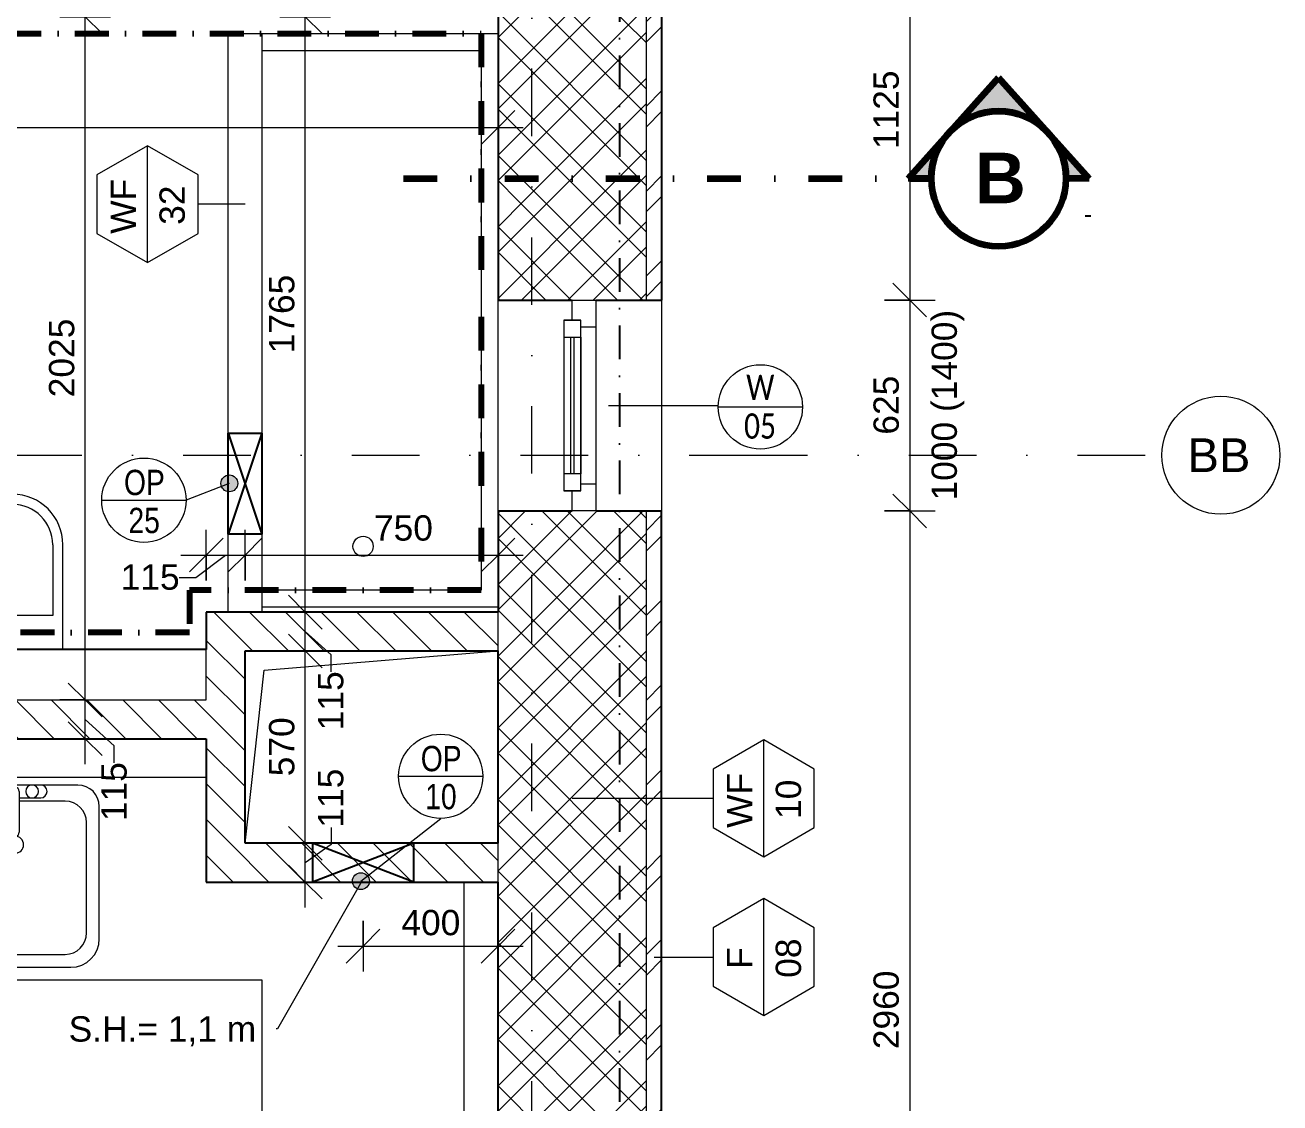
# Model space of a CAD drawing. Header units: millimetres. Extents: x -8380 to 43341, y -2985 to 58543.
# Drawn here: x 19319 to 23038, y 48883 to 52078 of the extents above; entities that cross this region are included whole.
import ezdxf

# ---------------------------------------------------------------- set-up
doc = ezdxf.new("R2010")
doc.units = ezdxf.units.MM
for name, pattern in [('HA_DashDot_10mm-S3mm', [500, 200, -150, 0, -150]), ('HA_DashDot_4mm-S1mm', [200, 100, -50, 0, -50]), ('HA_DashDot_6mm-S2mm', [300, 100, -100, 0, -100])]:
    doc.linetypes.add(name, pattern=pattern)
for name, color, linetype, lineweight in [('A-____-____-DIMS', 9, 'Continuous', 5), ('A-____-____-DIMS-50', 9, 'Continuous', 5), ('A-DETL-____-OTLN', 9, 'Continuous', 25), ('A-DETL-GENF-OTLN', 9, 'Continuous', 9), ('A-FLOR-____-OVHD', 9, 'HA_DashDot_4mm-S1mm', 25), ('A-GENM-____-IDEN', 9, 'Continuous', 9), ('A-GENM-____-OTLN', 9, 'Continuous', 9), ('A-GLAZ-____-IDEN', 9, 'Continuous', 9), ('A-GLAZ-____-MCUT', 9, 'Continuous', 5), ('A-GLAZ-____-OTLN', 9, 'Continuous', 5), ('A-WALL-____-IDEN', 9, 'Continuous', 9), ('A-WALL-____-MCUT', 9, 'Continuous', 25), ('A-WALL-____-OTLN', 9, 'Continuous', 9), ('A-WALL-____-PATT', 9, 'Continuous', 25), ('G-____-____-SYMB', 9, 'HA_DashDot_4mm-S1mm', 9), ('G-____-____-TEXT', 9, 'Continuous', 5), ('I-WALL-____-MCUT', 9, 'Continuous', 25), ('I-WALL-____-OTLN', 9, 'Continuous', 9), ('P-SANR-FIXT-OTLN', 9, 'Continuous', 9), ('Q-CASE-____-OTLN', 9, 'Continuous', 9), ('S-GRID-____-IDEN', 9, 'Continuous', 9), ('S-GRID-____-OTLN', 9, 'Continuous', 5)]:
    doc.layers.add(name, color=color, linetype=linetype, lineweight=lineweight)
doc.styles.add('Arial', font='arial.ttf', dxfattribs={"height": 100})
doc.styles.add('Arial_1', font='arial.ttf', dxfattribs={"height": 75})
doc.styles.add('Arial_2', font='arial.ttf', dxfattribs={"width": 0.8, "height": 75})
doc.styles.add('Arial_3', font='arial.ttf', dxfattribs={"height": 50})
doc.styles.add('Arial_B_1', font='arialbd.ttf', dxfattribs={"height": 150})
doc.styles.add('Calibri', font='calibri.ttf', dxfattribs={"width": 0.8, "height": 75})
doc.dimstyles.new('Inner_Dimensions', dxfattribs={"dimscale": 304.8, "dimtxt": 76.519455, "dimasz": 0.328084, "dimexe": 0.246063, "dimexo": 0.0625, "dimgap": 0.032808, "dimtad": 1, "dimdec": 0, "dimzin": 0, "dimdsep": 46, "dimtxsty": 'Arial_1', "dimblk1": 'OBLIQUE', "dimblk2": 'OBLIQUE', "dimsah": 1, "dimcen": 0.09, "dimdle": 0.246063, "dimazin": 0, "dimtfac": 1, "dimtdec": 4, "dimtix": 1, "dimtmove": 2, "dimatfit": 3, "dimfxl": 0.246063, "dimfxlon": 1, "dimtvp": 1, "dimtolj": 1, "dimtzin": 0, "dimlwd": 9, "dimlwe": 9, "dimarcsym": 2})
doc.dimstyles.new('Inner_Dimensions_1', dxfattribs={"dimscale": 304.8, "dimtxt": 76.519455, "dimasz": 0.328084, "dimexe": 0.246063, "dimexo": 0.0625, "dimgap": 0.032808, "dimtad": 1, "dimdec": 0, "dimzin": 0, "dimdsep": 46, "dimtxsty": 'Arial_1', "dimblk1": 'OBLIQUE', "dimblk2": 'OBLIQUE', "dimsah": 1, "dimcen": 0.09, "dimdle": 0.246063, "dimazin": 0, "dimtfac": 1, "dimtdec": 4, "dimtix": 1, "dimtmove": 0, "dimatfit": 3, "dimfxl": 0.246063, "dimfxlon": 1, "dimtvp": 1, "dimtolj": 1, "dimtzin": 0, "dimlwd": 9, "dimlwe": 9, "dimarcsym": 2})
doc.dimstyles.new('Inner_Dimensions_2', dxfattribs={"dimscale": 304.8, "dimtxt": 76.519455, "dimasz": 0.328084, "dimexe": 0.246063, "dimexo": 0.0625, "dimgap": 0.032808, "dimtad": 1, "dimdec": 0, "dimzin": 0, "dimdsep": 46, "dimtxsty": 'Arial_1', "dimblk1": 'OBLIQUE', "dimblk2": 'OBLIQUE', "dimsah": 1, "dimcen": 0.09, "dimdle": 0.246063, "dimazin": 0, "dimtfac": 1, "dimtdec": 4, "dimtix": 1, "dimtmove": 1, "dimatfit": 3, "dimfxl": 0.246063, "dimfxlon": 1, "dimtvp": 1, "dimtolj": 1, "dimtzin": 0, "dimlwd": 9, "dimlwe": 9, "dimarcsym": 2})
pattern_1 = [(45, (0, 0), (-106.066, 106.066), []), (45, (75, 0), (-106.066, 106.066), []), (315, (0, 0), (106.066, 106.066), []), (315, (75, 0), (106.066, 106.066), [])]
pattern_2 = [(135, (0, 0), (-53.03301, -53.03301), [])]
pattern_3 = [(45, (0, 0), (-125.7236, 125.7236), []), (45, (0, 190.5), (-125.7236, 125.7236), [])]

# ---------------------------------------------------------------- blocks, each defined once
blk = doc.blocks.new('HA_WD_SinglePanel - 625x1000-1670817-DPS_3NP - B')
at = {"layer": 'A-GLAZ-____-MCUT'}
for p, q in [((-252.5, 25), (-252.5, -25)), ((-202.5, 25), (-252.5, 25)), ((-202.5, -25), (-202.5, 25)), ((202.5, 5), (-202.5, 5)), ((202.5, 25), (202.5, -25)), ((252.5, 25), (202.5, 25)), ((252.5, -25), (252.5, 25)), ((-312.5, 0), (-252.5, 0)), ((-312.5, -70), (-312.5, 0)), ((-252.5, -25), (-202.5, -25)), ((-232.5, -25), (-232.5, -70)), ((202.5, -5), (-202.5, -5)), ((202.5, -25), (252.5, -25)), ((232.5, -70), (232.5, -25)), ((252.5, 0), (312.5, 0)), ((312.5, 0), (312.5, -70)), ((-232.5, -70), (-312.5, -70)), ((312.5, -70), (232.5, -70))]:
    blk.add_line(p, q, dxfattribs=at)
at = {"layer": 'A-GLAZ-____-OTLN'}
for p, q in [((-252.5, -25), (-252.5, 25)), ((252.5, 25), (-252.5, 25)), ((202.5, 25), (-202.5, 25)), ((252.5, 25), (252.5, -25)), ((-252.5, -25), (252.5, -25)), ((202.5, -25), (-202.5, -25)), ((232.5, -70), (-232.5, -70))]:
    blk.add_line(p, q, dxfattribs=at)
blk = doc.blocks.new('ABMV_Bathtub_Generic - 800_1700-1419220-DPS_3NP - B')
at = {"layer": 'P-SANR-FIXT-OTLN'}
for p, q in [((100, 1700), (800, 1700)), ((100, 1700), (800, 1700)), ((100, 1650), (750, 1650)), ((100, 1650), (750, 1650)), ((750, 1650), (750, 50)), ((750, 1650), (750, 50)), ((750, 50), (100, 50)), ((750, 50), (100, 50)), ((800, 0), (100, 0)), ((800, 0), (100, 0))]:
    blk.add_line(p, q, dxfattribs=at)
blk.add_circle((400, 180), 30, dxfattribs=at)
blk = doc.blocks.new('ABMV_WashBasin_Generic - 550x460-1960196-DPS_3NP - B')
at = {"layer": 'P-SANR-FIXT-OTLN'}
for p, q in [((250, 535), (0, 535)), ((0, 505), (250, 505)), ((-150, 385), (-150, 75)), ((-120, 175), (-120, 385)), ((370, 385), (370, 175)), ((400, 75), (400, 385)), ((370, 175), (-120, 175))]:
    blk.add_line(p, q, dxfattribs=at)
for centre, radius, start, end in [((0, 385), 150, 90, 180), ((250, 385), 150, 360, 90), ((0, 385), 120, 90, 180), ((250, 385), 120, 360, 90), ((125, 225), 20, 90, 270), ((125, 225), 20, 270, 90)]:
    blk.add_arc(centre, radius, start, end, dxfattribs=at)
blk = doc.blocks.new('Casework 6 - Casework 6-1454618-DPS_3NP - B')
at = {"layer": 'Q-CASE-____-OTLN'}
for p, q in [((17770.7, 49847.7), (17265.7, 49847.7)), ((17265.7, 49847.7), (17265.7, 49247.7)), ((19855.7, 49847.7), (18968.8, 49847.7)), ((20620.7, 48771.8), (20620.7, 49537.7)), ((17265.7, 49247.7), (17770.7, 49247.7)), ((18968.8, 49247.7), (20020.7, 49247.7)), ((20020.7, 49247.7), (20020.7, 48771.8)), ((20020.7, 48171.8), (20020.7, 47677.7)), ((20620.7, 47677.7), (20620.7, 48171.8)), ((20020.7, 47677.7), (20620.7, 47677.7))]:
    blk.add_line(p, q, dxfattribs=at)
blk = doc.blocks.new('Skříňka se dřezem_ pravoúhlá - 500 x 440mm-1452876-DPS_3NP - B')
at = {"layer": 'P-SANR-FIXT-OTLN'}
for p, q in [((202.2, 180.1), (-170.8, 180.1)), ((202.2, 180.1), (-170.8, 180.1)), ((91.9, 180.1), (-73.2, 180.1)), ((3, 160.7), (3, 40.4)), ((28.4, 160.7), (28.4, 40.4)), ((-234.3, 116.6), (-234.3, -271)), ((-234.3, 116.6), (-234.3, -271)), ((3, 132.5), (-132.7, 132.5)), ((-73.2, 142), (3, 142)), ((28.4, 142), (91.9, 142)), ((164.1, 132.5), (28.4, 132.5)), ((265.7, -275.5), (265.7, 116.6)), ((265.7, -275.5), (265.7, 116.6)), ((-196.2, 69), (-196.2, -258.3)), ((227.6, -258.3), (227.6, 69)), ((-132.7, -321.8), (164.1, -321.8)), ((-145.4, -359.9), (181.3, -359.9)), ((-145.4, -359.9), (181.3, -359.9))]:
    blk.add_line(p, q, dxfattribs=at)
for centre, radius, start, end in [((-170.8, 116.6), 63.5, 90, 180), ((-170.8, 116.6), 63.5, 90, 180), ((-73.2, 161.1), 19, 90, 270), ((-47.8, 161.1), 19, 360, 180), ((-47.8, 161.1), 19, 180, 0), ((15.7, 160.7), 12.7, 360, 180), ((66.5, 161.1), 19, 360, 180), ((66.5, 161.1), 19, 180, 360), ((91.9, 161.1), 19, 270, 90), ((202.2, 116.6), 63.5, 0, 90), ((202.2, 116.6), 63.5, 360, 90), ((-132.7, 69), 63.5, 90, 180), ((164.1, 69), 63.5, 0, 90), ((15.7, 40.4), 12.7, 180, 0), ((15.7, 3.2), 25.4, 360, 180), ((15.7, 3.2), 25.4, 180, 0), ((-132.7, -258.3), 63.5, 180, 270), ((164.1, -258.3), 63.5, 270, 0), ((-145.4, -271), 88.9, 180, 270), ((-145.4, -271), 88.9, 180, 270), ((181.3, -275.5), 84.4, 270, 0), ((181.3, -275.5), 84.4, 270, 0)]:
    blk.add_arc(centre, radius, start, end, dxfattribs=at)
blk = doc.blocks.new('HA_GM_Shaft_Rectangle - Default-2031593-DPS_3NP - B')
at = {"layer": 'A-DETL-GENF-OTLN'}
for p, q in [((57, -57), (750, 0)), ((0, -570), (57, -57))]:
    blk.add_line(p, q, dxfattribs=at)
at = {"layer": 'A-GENM-____-OTLN'}
for p, q in [((0, -570), (0, 0)), ((0, 0), (750, 0)), ((750, 0), (750, -570)), ((750, -570), (0, -570))]:
    blk.add_line(p, q, dxfattribs=at)
blk = doc.blocks.new('HA_GM_Tiling_LineBased - Generic Tiles-1704434-DPS_3NP - B')
at = {"layer": 'A-GENM-____-OTLN', "linetype": 'HA_DashDot_4mm-S1mm', "lineweight": 80}
blk.add_line((50, -50), (3255, -50), dxfattribs=at)
blk = doc.blocks.new('HA_GM_Tiling_LineBased - Generic Tiles-1704470-DPS_3NP - B')
at = {"layer": 'A-GENM-____-OTLN', "linetype": 'HA_DashDot_4mm-S1mm', "lineweight": 80}
blk.add_line((50, -50), (789.7, -50), dxfattribs=at)
blk = doc.blocks.new('HA_GM_Tiling_LineBased - Generic Tiles-1696968-DPS_3NP - B')
at = {"layer": 'A-GENM-____-OTLN', "linetype": 'HA_DashDot_4mm-S1mm', "lineweight": 80}
blk.add_line((50, -50), (575, -50), dxfattribs=at)
blk = doc.blocks.new('HA_GM_Tiling_LineBased - Generic Tiles-1704473-DPS_3NP - B')
at = {"layer": 'A-GENM-____-OTLN', "linetype": 'HA_DashDot_4mm-S1mm', "lineweight": 80}
blk.add_line((50, -50), (235, -50), dxfattribs=at)
blk = doc.blocks.new('HA_GM_Tiling_LineBased - Generic Tiles-1704484-DPS_3NP - B')
at = {"layer": 'A-GENM-____-OTLN', "linetype": 'HA_DashDot_4mm-S1mm', "lineweight": 80}
blk.add_line((50, -50), (915, -50), dxfattribs=at)
blk = doc.blocks.new('HA_GM_Tiling_LineBased - Generic Tiles-2045615-DPS_3NP - B')
at = {"layer": 'A-GENM-____-OTLN', "linetype": 'HA_DashDot_4mm-S1mm', "lineweight": 80}
blk.add_line((-50, -50), (75.3, -50), dxfattribs=at)
blk = doc.blocks.new('HA_GM_Tiling_LineBased - Generic Tiles-1704479-DPS_3NP - B')
at = {"layer": 'A-GENM-____-OTLN', "linetype": 'HA_DashDot_4mm-S1mm', "lineweight": 80}
blk.add_line((50, -50), (2390, -50), dxfattribs=at)
blk = doc.blocks.new('Grid - Radius 3_5mm-353793-DPS_3NP - B')
at = {"layer": 'S-GRID-____-IDEN'}
blk.add_circle((0, 0), 3.5, dxfattribs=at)
blk = doc.blocks.new('DIMBLOCK41-DPS_3NP - B')
at = {"layer": 'A-____-____-DIMS-50', "lineweight": 9}
for p, q in [((17415.7, 51849.1), (17415.7, 51699.1)), ((17415.7, 51774.1), (17415.7, 51849.1)), ((17415.7, 51774.1), (17465.7, 51824.1)), ((20720.7, 51849.1), (20720.7, 51699.1)), ((20720.7, 51774.1), (20720.7, 51849.1)), ((20720.7, 51774.1), (20770.7, 51824.1)), ((17415.7, 51774.1), (17365.7, 51724.1)), ((17415.7, 51774.1), (20795.7, 51774.1)), ((20720.7, 51774.1), (20670.7, 51724.1))]:
    blk.add_line(p, q, dxfattribs=at)
at = {"layer": 'A-____-____-DIMS-50', "color": 0, "lineweight": 9, "insert": (18952.8, 51881.5), "char_height": 75, "width": 276.883, "attachment_point": 1, "line_spacing_factor": 0.941778, "style": 'Arial_1'}
blk.add_mtext('3305', dxfattribs=at)
blk = doc.blocks.new('_Oblique')
at = {"color": 0, "linetype": 'ByBlock', "lineweight": -2}
blk.add_line((-0.5, -0.5), (0.5, 0.5), dxfattribs=at)
blk = doc.blocks.new('DIMBLOCK64-DPS_3NP - B')
at = {"layer": 'A-____-____-DIMS-50', "lineweight": 9}
for p, q in [((21941.1, 52387.7), (21891.1, 52437.7)), ((21866.1, 52387.7), (22016.1, 52387.7)), ((21941.1, 52387.7), (21866.1, 52387.7)), ((21941.1, 52387.7), (21941.1, 51262.7)), ((21941.1, 52387.7), (21991.1, 52337.7)), ((21941.1, 51262.7), (21891.1, 51312.7)), ((21866.1, 51262.7), (22016.1, 51262.7)), ((21941.1, 51262.7), (21866.1, 51262.7)), ((21941.1, 51262.7), (21991.1, 51212.7))]:
    blk.add_line(p, q, dxfattribs=at)
at = {"layer": 'A-____-____-DIMS-50', "color": 0, "lineweight": 9, "insert": (21833.7, 51709.9), "char_height": 75, "width": 276.883, "attachment_point": 1, "rotation": 90, "line_spacing_factor": 0.941778, "style": 'Arial_1'}
blk.add_mtext('1125', dxfattribs=at)
blk = doc.blocks.new('DIMBLOCK65-DPS_3NP - B')
at = {"layer": 'A-____-____-DIMS-50', "lineweight": 9}
for p, q in [((21941.1, 51262.7), (21891.1, 51312.7)), ((21866.1, 51262.7), (22016.1, 51262.7)), ((21941.1, 51262.7), (21866.1, 51262.7)), ((21941.1, 51262.7), (21941.1, 50637.7)), ((21941.1, 51262.7), (21991.1, 51212.7)), ((21941.1, 50637.7), (21891.1, 50687.7)), ((21866.1, 50637.7), (22016.1, 50637.7)), ((21941.1, 50637.7), (21866.1, 50637.7)), ((21941.1, 50637.7), (21991.1, 50587.7))]:
    blk.add_line(p, q, dxfattribs=at)
at = {"layer": 'A-____-____-DIMS-50', "color": 0, "lineweight": 9, "insert": (21833.7, 50863.7), "char_height": 75, "width": 207.662, "attachment_point": 1, "rotation": 90, "line_spacing_factor": 0.941778, "style": 'Arial_1'}
blk.add_mtext('625', dxfattribs=at)
blk = doc.blocks.new('DIMBLOCK66-DPS_3NP - B')
at = {"layer": 'A-____-____-DIMS-50', "lineweight": 9}
for p, q in [((21941.1, 50637.7), (21891.1, 50687.7)), ((21866.1, 50637.7), (22016.1, 50637.7)), ((21941.1, 50637.7), (21866.1, 50637.7)), ((21941.1, 50637.7), (21941.1, 47677.7)), ((21941.1, 50637.7), (21991.1, 50587.7)), ((21941.1, 47677.7), (21891.1, 47727.7)), ((21866.1, 47677.7), (22016.1, 47677.7)), ((21941.1, 47677.7), (21866.1, 47677.7)), ((21941.1, 47677.7), (21991.1, 47627.7))]:
    blk.add_line(p, q, dxfattribs=at)
at = {"layer": 'A-____-____-DIMS-50', "color": 0, "lineweight": 9, "insert": (21833.7, 49042.4), "char_height": 75, "width": 276.883, "attachment_point": 1, "rotation": 90, "line_spacing_factor": 0.941778, "style": 'Arial_1'}
blk.add_mtext('2960', dxfattribs=at)
blk = doc.blocks.new('HA_TAG_WD - Type Mark-1536199-DPS_3NP - B')
at = {"layer": 'A-GLAZ-____-IDEN'}
blk.add_line((-2.5, 0), (2.5, 0), dxfattribs=at)
blk.add_circle((0, 0), 2.5, dxfattribs=at)
blk = doc.blocks.new('DIMBLOCK145-DPS_3NP - B')
at = {"layer": 'A-____-____-DIMS-50', "lineweight": 9}
for p, q in [((19496.8, 50077.4), (19446.8, 50127.4)), ((19421.8, 50077.4), (19571.8, 50077.4)), ((19496.8, 50077.4), (19421.8, 50077.4)), ((19496.8, 49887.4), (19496.8, 50077.4)), ((19496.8, 50077.4), (19546.8, 50027.4)), ((19496.8, 49962.4), (19446.8, 50012.4)), ((19583.3, 49941.4), (19496.8, 50019.9)), ((19421.8, 49962.4), (19571.8, 49962.4)), ((19496.8, 49962.4), (19421.8, 49962.4)), ((19496.8, 49962.4), (19546.8, 49912.4)), ((19583.3, 49891.4), (19583.3, 49941.4))]:
    blk.add_line(p, q, dxfattribs=at)
at = {"layer": 'A-____-____-DIMS-50', "color": 0, "lineweight": 9, "insert": (19544.7, 49718.3), "char_height": 75, "width": 207.662, "attachment_point": 1, "rotation": 90, "line_spacing_factor": 0.941778, "style": 'Arial_1'}
blk.add_mtext('115', dxfattribs=at)
blk = doc.blocks.new('DIMBLOCK146-DPS_3NP - B')
at = {"layer": 'A-____-____-DIMS-50', "lineweight": 9}
for p, q in [((19496.8, 52102.4), (19446.8, 52152.4)), ((19421.8, 52102.4), (19571.8, 52102.4)), ((19496.8, 52102.4), (19421.8, 52102.4)), ((19496.8, 50077.4), (19496.8, 52102.4)), ((19496.8, 52102.4), (19546.8, 52052.4)), ((19496.8, 50077.4), (19446.8, 50127.4)), ((19421.8, 50077.4), (19571.8, 50077.4)), ((19496.8, 50077.4), (19421.8, 50077.4)), ((19496.8, 50077.4), (19546.8, 50027.4))]:
    blk.add_line(p, q, dxfattribs=at)
at = {"layer": 'A-____-____-DIMS-50', "color": 0, "lineweight": 9, "insert": (19389.5, 50974.5), "char_height": 75, "width": 276.883, "attachment_point": 1, "rotation": 90, "line_spacing_factor": 0.941778, "style": 'Arial_1'}
blk.add_mtext('2025', dxfattribs=at)
blk = doc.blocks.new('DIMBLOCK147-DPS_3NP - B')
at = {"layer": 'A-____-____-DIMS-50', "lineweight": 9}
for p, q in [((19496.8, 52217.4), (19446.8, 52267.4)), ((19428, 52260.3), (19428, 52210.3)), ((19421.8, 52217.4), (19571.8, 52217.4)), ((19496.8, 52217.4), (19421.8, 52217.4)), ((19428, 52210.3), (19496.8, 52159.9)), ((19496.8, 52102.4), (19496.8, 52217.4)), ((19496.8, 52217.4), (19546.8, 52167.4)), ((19496.8, 52102.4), (19446.8, 52152.4)), ((19421.8, 52102.4), (19571.8, 52102.4)), ((19496.8, 52102.4), (19421.8, 52102.4)), ((19496.8, 52102.4), (19546.8, 52052.4))]:
    blk.add_line(p, q, dxfattribs=at)
at = {"layer": 'A-____-____-DIMS-50', "color": 0, "lineweight": 9, "insert": (19389.5, 52260.3), "char_height": 75, "width": 207.662, "attachment_point": 1, "rotation": 90, "line_spacing_factor": 0.941778, "style": 'Arial_1'}
blk.add_mtext('115', dxfattribs=at)
blk = doc.blocks.new('DIMBLOCK149-DPS_3NP - B')
at = {"layer": 'A-____-____-DIMS-50', "lineweight": 9}
for p, q in [((19855.7, 50431.9), (19855.7, 50581.9)), ((19855.7, 50506.9), (19905.7, 50556.9)), ((19970.7, 50431.9), (19970.7, 50581.9)), ((19970.7, 50506.9), (20020.7, 50556.9)), ((19780.7, 50506.9), (19970.7, 50506.9)), ((19855.7, 50506.9), (19805.7, 50456.9)), ((19825.1, 50440.7), (19913.2, 50506.9)), ((19855.7, 50506.9), (19855.7, 50431.9)), ((19970.7, 50506.9), (19920.7, 50456.9)), ((19970.7, 50506.9), (19970.7, 50431.9)), ((19775.1, 50440.7), (19825.1, 50440.7))]:
    blk.add_line(p, q, dxfattribs=at)
at = {"layer": 'A-____-____-DIMS-50', "color": 0, "lineweight": 9, "insert": (19602.1, 50479.2), "char_height": 75, "width": 207.662, "attachment_point": 1, "line_spacing_factor": 0.941778, "style": 'Arial_1'}
blk.add_mtext('115', dxfattribs=at)
blk = doc.blocks.new('DIMBLOCK150-DPS_3NP - B')
at = {"layer": 'A-____-____-DIMS-50', "lineweight": 9}
for p, q in [((19970.7, 50431.9), (19970.7, 50581.9)), ((19970.7, 50506.9), (20020.7, 50556.9)), ((20720.7, 50431.9), (20720.7, 50581.9)), ((20720.7, 50506.9), (20770.7, 50556.9)), ((19970.7, 50506.9), (19920.7, 50456.9)), ((19970.7, 50506.9), (20795.7, 50506.9)), ((19970.7, 50506.9), (19970.7, 50431.9)), ((20720.7, 50506.9), (20670.7, 50456.9)), ((20720.7, 50506.9), (20720.7, 50431.9))]:
    blk.add_line(p, q, dxfattribs=at)
at = {"layer": 'A-____-____-DIMS-50', "color": 0, "lineweight": 9, "insert": (20353, 50624.7), "char_height": 75, "width": 207.662, "attachment_point": 1, "line_spacing_factor": 0.941778, "style": 'Arial_1'}
blk.add_mtext('750', dxfattribs=at)
blk = doc.blocks.new('DIMBLOCK151-DPS_3NP - B')
at = {"layer": 'A-____-____-DIMS-50', "lineweight": 9}
for p, q in [((20149.3, 49652.7), (20099.3, 49702.7)), ((20225.6, 49699.1), (20225.6, 49649.1)), ((20074.3, 49652.7), (20224.3, 49652.7)), ((20149.3, 49652.7), (20074.3, 49652.7)), ((20149.3, 49462.7), (20149.3, 49652.7)), ((20149.3, 49652.7), (20199.3, 49602.7)), ((20225.6, 49649.1), (20149.3, 49595.2)), ((20149.3, 49537.7), (20099.3, 49587.7)), ((20074.3, 49537.7), (20224.3, 49537.7)), ((20149.3, 49537.7), (20074.3, 49537.7)), ((20149.3, 49537.7), (20199.3, 49487.7))]:
    blk.add_line(p, q, dxfattribs=at)
at = {"layer": 'A-____-____-DIMS-50', "color": 0, "lineweight": 9, "insert": (20187.1, 49699.1), "char_height": 75, "width": 207.662, "attachment_point": 1, "rotation": 90, "line_spacing_factor": 0.941778, "style": 'Arial_1'}
blk.add_mtext('115', dxfattribs=at)
blk = doc.blocks.new('DIMBLOCK152-DPS_3NP - B')
at = {"layer": 'A-____-____-DIMS-50', "lineweight": 9}
for p, q in [((20149.3, 50222.7), (20099.3, 50272.7)), ((20074.3, 50222.7), (20224.3, 50222.7)), ((20149.3, 50222.7), (20074.3, 50222.7)), ((20149.3, 49652.7), (20149.3, 50222.7)), ((20149.3, 50222.7), (20199.3, 50172.7)), ((20149.3, 49652.7), (20099.3, 49702.7)), ((20074.3, 49652.7), (20224.3, 49652.7)), ((20149.3, 49652.7), (20074.3, 49652.7)), ((20149.3, 49652.7), (20199.3, 49602.7))]:
    blk.add_line(p, q, dxfattribs=at)
at = {"layer": 'A-____-____-DIMS-50', "color": 0, "lineweight": 9, "insert": (20041.9, 49851.2), "char_height": 75, "width": 207.662, "attachment_point": 1, "rotation": 90, "line_spacing_factor": 0.941778, "style": 'Arial_1'}
blk.add_mtext('570', dxfattribs=at)
blk = doc.blocks.new('DIMBLOCK153-DPS_3NP - B')
at = {"layer": 'A-____-____-DIMS-50', "lineweight": 9}
for p, q in [((20149.3, 50337.7), (20099.3, 50387.7)), ((20074.3, 50337.7), (20224.3, 50337.7)), ((20149.3, 50337.7), (20074.3, 50337.7)), ((20149.3, 50222.7), (20149.3, 50337.7)), ((20149.3, 50337.7), (20199.3, 50287.7)), ((20149.3, 50222.7), (20099.3, 50272.7)), ((20225.6, 50210.8), (20149.3, 50280.2)), ((20074.3, 50222.7), (20224.3, 50222.7)), ((20149.3, 50222.7), (20074.3, 50222.7)), ((20149.3, 50222.7), (20199.3, 50172.7)), ((20225.6, 50160.8), (20225.6, 50210.8))]:
    blk.add_line(p, q, dxfattribs=at)
at = {"layer": 'A-____-____-DIMS-50', "color": 0, "lineweight": 9, "insert": (20187.1, 49987.7), "char_height": 75, "width": 207.662, "attachment_point": 1, "rotation": 90, "line_spacing_factor": 0.941778, "style": 'Arial_1'}
blk.add_mtext('115', dxfattribs=at)
blk = doc.blocks.new('DIMBLOCK154-DPS_3NP - B')
at = {"layer": 'A-____-____-DIMS-50', "lineweight": 9}
for p, q in [((20149.3, 52102.4), (20099.3, 52152.4)), ((20149.3, 50337.7), (20149.3, 52177.4)), ((20074.3, 52102.4), (20224.3, 52102.4)), ((20149.3, 52102.4), (20074.3, 52102.4)), ((20149.3, 52102.4), (20199.3, 52052.4)), ((20149.3, 50337.7), (20099.3, 50387.7)), ((20074.3, 50337.7), (20224.3, 50337.7)), ((20149.3, 50337.7), (20074.3, 50337.7)), ((20149.3, 50337.7), (20199.3, 50287.7))]:
    blk.add_line(p, q, dxfattribs=at)
at = {"layer": 'A-____-____-DIMS-50', "color": 0, "lineweight": 9, "insert": (20041.9, 51104.7), "char_height": 75, "width": 276.883, "attachment_point": 1, "rotation": 90, "line_spacing_factor": 0.941778, "style": 'Arial_1'}
blk.add_mtext('1765', dxfattribs=at)
blk = doc.blocks.new('Section - With Sheet Number-366786-DPS_3NP - B')
at = {"layer": 'G-____-____-SYMB', "linetype": 'Continuous', "lineweight": 5}
h = blk.add_hatch(color=256, dxfattribs=at)
edge = h.paths.add_edge_path()
edge.add_line((1.367, 0), (0, 0))
edge.add_arc((-4, 0), 4, 0, 180)
edge.add_line((-8, 0), (-9.367, 0))
edge.add_line((-9.367, 0), (-4, 6))
edge.add_line((-4, 6), (1.367, 0))
at = {"layer": 'G-____-____-SYMB', "linetype": 'Continuous', "lineweight": 100}
for p, q in [((-4, 6), (-9.367, 0)), ((1.367, 0), (-4, 6)), ((-9.367, 0), (-8, 0)), ((0, 0), (1.367, 0))]:
    blk.add_line(p, q, dxfattribs=at)
blk.add_circle((-4, 0), 4, dxfattribs=at)
blk.add_arc((-4, 0), 4, 0, 180, dxfattribs=at)
blk = doc.blocks.new('HA_TAG_GM_Products - Generic-588599-DPS_3NP - B')
at = {"layer": 'A-GENM-____-IDEN'}
blk.add_line((-2.5, 0), (2.5, 0), dxfattribs=at)
blk.add_circle((0, 0), 2.5, dxfattribs=at)
blk = doc.blocks.new('DIMBLOCK210-DPS_3NP - B')
at = {"layer": 'A-____-____-DIMS-50', "lineweight": 9}
for p, q in [((20320.7, 49422.8), (20320.7, 49272.8)), ((20320.7, 49347.8), (20320.7, 49422.8)), ((20320.7, 49347.8), (20370.7, 49397.8)), ((20720.7, 49422.8), (20720.7, 49272.8)), ((20720.7, 49347.8), (20720.7, 49422.8)), ((20720.7, 49347.8), (20770.7, 49397.8)), ((20245.7, 49347.8), (20795.7, 49347.8)), ((20320.7, 49347.8), (20270.7, 49297.8)), ((20720.7, 49347.8), (20670.7, 49297.8))]:
    blk.add_line(p, q, dxfattribs=at)
at = {"layer": 'A-____-____-DIMS-50', "color": 0, "lineweight": 9, "insert": (20434.2, 49455.2), "char_height": 75, "width": 207.662, "attachment_point": 1, "line_spacing_factor": 0.941778, "style": 'Arial_1'}
blk.add_mtext('400', dxfattribs=at)
blk = doc.blocks.new('HA_TAG_WA_Partitions - Group _ Type Mark-556634-DPS_3NP - B')
at = {"layer": 'A-WALL-____-IDEN'}
for p, q in [((-1.732, 3), (-3.464, 0)), ((1.732, 3), (-1.732, 3)), ((3.464, 0), (1.732, 3)), ((-3.464, 0), (3.464, 0)), ((-3.464, 0), (-1.732, -3)), ((1.732, -3), (3.464, 0)), ((-1.732, -3), (1.732, -3))]:
    blk.add_line(p, q, dxfattribs=at)

msp = doc.modelspace()

# ---------------------------------------------------------------- hatches: boundary and pattern name
at = {"layer": 'A-GENM-____-IDEN'}
h = msp.add_hatch(color=256, dxfattribs=at)
edge = h.paths.add_edge_path()
edge.add_arc((19924.2, 50719.4), 25, 0, 360)
h = msp.add_hatch(color=256, dxfattribs=at)
edge = h.paths.add_edge_path()
edge.add_arc((20314.3, 49540.4), 25, 0, 360)
at = {"layer": 'A-WALL-____-PATT', "lineweight": 5}
h = msp.add_hatch(dxfattribs=at)
h.set_pattern_fill('FP_7', color=256, style=0, pattern_type=2)
h.set_pattern_definition(pattern_3)
h.paths.add_polyline_path([(21205.7, 44955.9), (21205.7, 46677.7), (21160.7, 46677.7), (21160.7, 44955.9)])
h.paths.add_polyline_path([(21160.7, 47677.7), (21205.7, 47677.7), (21205.7, 50439.3), (21160.7, 50436.3), (21160.7, 49178.3)])
h.paths.add_polyline_path([(21160.7, 51583.9), (21205.7, 51587), (21205.7, 52387.7), (21160.7, 52387.7), (21160.7, 51587)])
h.paths.add_polyline_path([(21205.7, 53387.7), (21205.7, 55987.7), (21160.7, 55987.7), (21160.7, 53387.7)])
h = msp.add_hatch(dxfattribs=at)
h.set_pattern_fill('FP_2', color=256, style=0, pattern_type=2)
h.set_pattern_definition(pattern_1)
h.paths.add_polyline_path([(21160.7, 45400.5), (21160.7, 46677.7), (20720.7, 46677.7), (20720.7, 45782.7), (21080.7, 45782.7), (21080.7, 45510.2), (20720.7, 45510.2), (20720.7, 45400.5), (20828.1, 45400.5)])
h.paths.add_polyline_path([(20720.7, 47677.7), (21160.7, 47677.7), (21160.7, 50436.3), (20720.7, 50406.4), (20720.7, 49178.3)])
h.paths.add_polyline_path([(20720.7, 51554.1), (21160.7, 51583.9), (21160.7, 52387.7), (20720.7, 52387.7), (20720.7, 51583.9)])
h.paths.add_polyline_path([(21160.7, 53387.7), (21160.7, 55572.7), (20720.7, 55572.7), (20720.7, 55427.7), (21080.7, 55427.7), (21080.7, 55093.2), (20720.7, 55093.2), (20720.7, 53387.7)])
h = msp.add_hatch(dxfattribs=at)
h.set_pattern_fill('FP_3', color=256, style=0, pattern_type=2)
h.set_pattern_definition(pattern_1)
h.paths.add_polyline_path([(20720.7, 50406.4), (21160.7, 50436.3), (21160.7, 50637.7), (20720.7, 50637.7)])
h.paths.add_polyline_path([(21160.7, 51262.7), (21160.7, 51583.9), (20720.7, 51554.1), (20720.7, 51262.7), (21010.7, 51262.7)])
h = msp.add_hatch(dxfattribs=at)
h.set_pattern_fill('FP_9', color=256, style=0, pattern_type=2)
h.set_pattern_definition(pattern_3)
h.paths.add_polyline_path([(21160.7, 50436.3), (21205.7, 50439.3), (21205.7, 50637.7), (21160.7, 50637.7)])
h.paths.add_polyline_path([(21205.7, 51262.7), (21205.7, 51587), (21160.7, 51583.9), (21160.7, 51262.7)])
h = msp.add_hatch(dxfattribs=at)
h.set_pattern_fill('FP_6', color=256, style=0, pattern_type=2)
h.set_pattern_definition(pattern_2)
h.paths.add_polyline_path([(19970.7, 49652.7), (19970.7, 50337.7), (19855.7, 50337.7), (19855.7, 49652.7)])
h = msp.add_hatch(dxfattribs=at)
h.set_pattern_fill('FP_6', color=256, style=0, pattern_type=2)
h.set_pattern_definition(pattern_2)
h.paths.add_polyline_path([(19970.7, 50222.7), (20720.7, 50222.7), (20720.7, 50337.7), (19970.7, 50337.7)])
h = msp.add_hatch(dxfattribs=at)
h.set_pattern_fill('FP_6', color=256, style=0, pattern_type=2)
h.set_pattern_definition(pattern_2)
h.paths.add_polyline_path([(19855.7, 49962.4), (19855.7, 50077.4), (18002.7, 50077.4), (18002.7, 50075.5), (17973.8, 50075.5), (17973.8, 49964.3), (18002.7, 49964.3), (18002.7, 49962.4), (19694.8, 49962.4)])
h.paths.add_polyline_path([(15900.7, 49962.4), (15900.7, 50077.4), (15352.7, 50077.4), (15352.7, 50075.5), (15323.8, 50075.5), (15323.8, 49964.3), (15352.7, 49964.3), (15352.7, 49962.4)])
h.paths.add_polyline_path([(17200.7, 49962.4), (17938.7, 49962.4), (17938.7, 49964.3), (17967.5, 49964.3), (17967.5, 50075.5), (17938.7, 50075.5), (17938.7, 50077.4), (17200.7, 50077.4)])
h.paths.add_polyline_path([(15260.7, 49962.4), (15288.7, 49962.4), (15288.7, 49964.3), (15317.5, 49964.3), (15317.5, 50075.5), (15288.7, 50075.5), (15288.7, 50077.4), (15260.7, 50077.4), (15260.7, 49964.3)])
h = msp.add_hatch(dxfattribs=at)
h.set_pattern_fill('FP_6', color=256, style=0, pattern_type=2)
h.set_pattern_definition(pattern_2)
h.paths.add_polyline_path([(19855.7, 49537.7), (20720.7, 49537.7), (20720.7, 49652.7), (19855.7, 49652.7)])

# ---------------------------------------------------------------- linework, layer by layer
at = {"layer": 'A-DETL-____-OTLN'}
for p, q in [((19920.7, 50568.4), (19920.7, 50868.4)), ((19920.7, 50868.4), (20020.7, 50868.4)), ((20020.7, 50868.4), (19920.7, 50568.4)), ((19920.7, 50868.4), (20020.7, 50568.4)), ((20020.7, 50868.4), (20020.7, 50568.4)), ((20020.7, 50568.4), (19920.7, 50568.4)), ((20470.7, 49652.7), (20170.7, 49652.7)), ((20170.7, 49652.7), (20170.7, 49537.7)), ((20470.7, 49652.7), (20170.7, 49537.7)), ((20470.7, 49537.7), (20170.7, 49652.7)), ((20470.7, 49537.7), (20470.7, 49652.7)), ((20170.7, 49537.7), (20470.7, 49537.7))]:
    msp.add_line(p, q, dxfattribs=at)
at = {"layer": 'A-FLOR-____-OVHD'}
msp.add_line((21080.7, 52387.7), (21080.7, 47677.7), dxfattribs=at)
at = {"layer": 'A-GENM-____-IDEN'}
for p, q in [((19924.2, 50719.4), (19795.9, 50669.5)), ((20314.3, 49540.4), (20550.7, 49726.2))]:
    msp.add_line(p, q, dxfattribs=at)
for centre in [(19924.2, 50719.4), (20314.3, 49540.4)]:
    msp.add_circle(centre, 25, dxfattribs=at)
at = {"layer": 'A-GLAZ-____-IDEN'}
msp.add_line((21048.5, 50950.2), (21373.4, 50950.2), dxfattribs=at)
at = {"layer": 'A-WALL-____-IDEN'}
for p, q in [((19970.7, 51547), (19831.6, 51547)), ((20940.7, 49786.2), (21358.3, 49786.2)), ((21183.2, 49315.5), (21358.3, 49315.5))]:
    msp.add_line(p, q, dxfattribs=at)
at = {"layer": 'A-WALL-____-MCUT', "lineweight": 9}
for p, q in [((21160.7, 51262.7), (21160.7, 52387.7)), ((21160.7, 47677.7), (21160.7, 50637.7)), ((20720.7, 50222.7), (20720.7, 50337.7)), ((19855.7, 50077.4), (19855.7, 50227.4)), ((18002.7, 50077.4), (19855.7, 50077.4)), ((20720.7, 49537.7), (20720.7, 49652.7))]:
    msp.add_line(p, q, dxfattribs=at)
at = {"layer": 'A-WALL-____-MCUT'}
for p, q in [((21205.7, 52387.7), (21205.7, 51262.7)), ((20720.7, 52102.4), (20720.7, 51262.7)), ((20720.7, 51262.7), (20940.7, 51262.7)), ((21010.7, 51262.7), (21205.7, 51262.7)), ((20720.7, 50637.7), (20720.7, 50337.7)), ((20720.7, 50637.7), (20940.7, 50637.7)), ((21010.7, 50637.7), (21205.7, 50637.7)), ((21205.7, 47677.7), (21205.7, 50637.7)), ((20720.7, 49652.7), (20720.7, 50222.7)), ((20720.7, 47677.7), (20720.7, 49537.7))]:
    msp.add_line(p, q, dxfattribs=at)
at = {"layer": 'A-WALL-____-OTLN'}
for p, q in [((20720.7, 50637.7), (20720.7, 51262.7)), ((21205.7, 51262.7), (21205.7, 50637.7))]:
    msp.add_line(p, q, dxfattribs=at)
at = {"layer": 'G-____-____-SYMB', "linetype": 'HA_DashDot_6mm-S2mm', "lineweight": 100}
msp.add_line((20440.5, 51622.7), (22004.6, 51622.7), dxfattribs=at)
at = {"layer": 'G-____-____-TEXT', "color": 250, "lineweight": 9}
for p, q in [((20316.7, 49540.1), (20066.9, 49102.5)), ((20066.9, 49102.5), (20063.4, 49102.5))]:
    msp.add_line(p, q, dxfattribs=at)
at = {"layer": 'I-WALL-____-MCUT'}
for p, q in [((19855.7, 50337.7), (19855.7, 50227.4)), ((20720.7, 50337.7), (19855.7, 50337.7)), ((19855.7, 50227.4), (17415.7, 50227.4)), ((19970.7, 49652.7), (19970.7, 50222.7)), ((19970.7, 50222.7), (20720.7, 50222.7)), ((18002.7, 49962.4), (19855.7, 49962.4)), ((19855.7, 49962.4), (19855.7, 49537.7)), ((20720.7, 49652.7), (19970.7, 49652.7)), ((19855.7, 49537.7), (20720.7, 49537.7))]:
    msp.add_line(p, q, dxfattribs=at)
at = {"layer": 'I-WALL-____-OTLN'}
for p, q in [((19920.7, 52052.7), (20020.7, 52052.7)), ((19920.7, 50337.7), (19920.7, 52052.7)), ((20020.7, 52052.7), (20020.7, 50337.7))]:
    msp.add_line(p, q, dxfattribs=at)
at = {"layer": 'S-GRID-____-OTLN', "linetype": 'HA_DashDot_10mm-S3mm', "lineweight": 9}
for p, q in [((20820.7, 37745.7), (20820.7, 56942.9)), ((-6717.8, 50802.7), (21438.5, 50802.7)), ((21438.5, 50802.7), (22688.5, 50802.7))]:
    msp.add_line(p, q, dxfattribs=at)

# ---------------------------------------------------------------- block references
at = {"layer": 'A-GENM-____-IDEN', "xscale": 49.99999999999998, "yscale": 49.99999999999998, "zscale": 49.99999999999998}
for p in [(19670.9, 50669.5), (20550.7, 49851.2)]:
    msp.add_blockref('HA_TAG_GM_Products - Generic-588599-DPS_3NP - B', p, dxfattribs=at)
at = {"layer": 'A-GENM-____-OTLN', "linetype": 'HA_DashDot_4mm-S1mm', "lineweight": 80}
msp.add_blockref('HA_GM_Tiling_LineBased - Generic Tiles-1704434-DPS_3NP - B', (17415.7, 52102.4), dxfattribs=at)
for name, p, rotation in [('HA_GM_Tiling_LineBased - Generic Tiles-1704470-DPS_3NP - B', (20720.7, 52102.4), 270), ('HA_GM_Tiling_LineBased - Generic Tiles-1696968-DPS_3NP - B', (20720.7, 51262.7), 270), ('HA_GM_Tiling_LineBased - Generic Tiles-1704473-DPS_3NP - B', (20720.7, 50637.7), 270), ('HA_GM_Tiling_LineBased - Generic Tiles-1704484-DPS_3NP - B', (20720.7, 50352.7), 180), ('HA_GM_Tiling_LineBased - Generic Tiles-2045615-DPS_3NP - B', (19855.7, 50352.7), 270), ('HA_GM_Tiling_LineBased - Generic Tiles-1704479-DPS_3NP - B', (19855.7, 50227.4), 180)]:
    msp.add_blockref(name, p, dxfattribs=dict(at, rotation=rotation))
at = {"layer": 'A-GENM-____-OTLN', "lineweight": 5}
msp.add_blockref('HA_GM_Shaft_Rectangle - Default-2031593-DPS_3NP - B', (19970.7, 50222.7), dxfattribs=at)
at = {"layer": 'A-GLAZ-____-IDEN', "xscale": 49.99999999999998, "yscale": 49.99999999999998, "zscale": 49.99999999999998}
msp.add_blockref('HA_TAG_WD - Type Mark-1536199-DPS_3NP - B', (21498.4, 50945.9), dxfattribs=at)
at = {"layer": 'A-GLAZ-____-OTLN', "rotation": 89.9999999999998}
msp.add_blockref('HA_WD_SinglePanel - 625x1000-1670817-DPS_3NP - B', (20940.7, 50950.2), dxfattribs=at)
at = {"layer": 'A-WALL-____-IDEN', "xscale": 49.99999999999998, "yscale": 49.99999999999998, "zscale": 49.99999999999998}
for p, rotation in [((19681.6, 51547), 89.99999999999984), ((21508.3, 49786.2), 89.99999999999972), ((21508.3, 49315.5), 89.99999999999972)]:
    msp.add_blockref('HA_TAG_WA_Partitions - Group _ Type Mark-556634-DPS_3NP - B', p, dxfattribs=dict(at, rotation=rotation))
at = {"layer": 'G-____-____-SYMB', "linetype": 'Continuous', "lineweight": 100, "extrusion": (0, 0, -1), "xscale": 49.99999999999998, "yscale": 49.99999999999998, "zscale": 49.99999999999998}
msp.add_blockref('Section - With Sheet Number-366786-DPS_3NP - B', (-22004.6, 51622.7), dxfattribs=at)
at = {"layer": 'P-SANR-FIXT-OTLN'}
for name, p in [('ABMV_Bathtub_Generic - 800_1700-1419220-DPS_3NP - B', (19920.7, 50352.7)), ('ABMV_WashBasin_Generic - 550x460-1960196-DPS_3NP - B', (19030.7, 50152.4)), ('Skříňka se dřezem_ pravoúhlá - 500 x 440mm-1452876-DPS_3NP - B', (19273.1, 49645.2))]:
    msp.add_blockref(name, p, dxfattribs=at)
at = {"layer": 'Q-CASE-____-OTLN'}
msp.add_blockref('Casework 6 - Casework 6-1454618-DPS_3NP - B', (0, 0), dxfattribs=at)
at = {"layer": 'S-GRID-____-IDEN', "xscale": 49.99999999999998, "yscale": 49.99999999999998, "zscale": 49.99999999999998, "rotation": 269.9999999999996}
msp.add_blockref('Grid - Radius 3_5mm-353793-DPS_3NP - B', (22863.5, 50802.7), dxfattribs=at)

# ---------------------------------------------------------------- texts
at = {"layer": 'A-GENM-____-IDEN', "lineweight": 5, "char_height": 75, "attachment_point": 1, "style": 'Arial_2'}
for s, insert, width in [('OP', (19611.9, 50759.6), 147.51), ('25', (19625.1, 50646.9), 115.443), ('OP', (20491.7, 49941.3), 147.51), ('10', (20504.9, 49828.6), 115.443)]:
    msp.add_mtext(s, dxfattribs=dict(at, insert=insert, width=width))
at = {"layer": 'A-GLAZ-____-IDEN', "lineweight": 5, "insert": (22005.9, 50668.7), "char_height": 75, "width": 701.477, "attachment_point": 1, "rotation": 90, "style": 'Arial_1'}
msp.add_mtext('1000 (1400)', dxfattribs=at)
at = {"layer": 'A-GLAZ-____-IDEN', "lineweight": 5, "char_height": 75, "attachment_point": 1, "style": 'Calibri'}
for s, insert, width in [('W', (21456.6, 51041.1), 105.823), ('05', (21450, 50926.8), 121.856)]:
    msp.add_mtext(s, dxfattribs=dict(at, insert=insert, width=width))
at = {"layer": 'A-WALL-____-IDEN', "lineweight": 5, "char_height": 75, "attachment_point": 1, "rotation": 90, "style": 'Arial_1'}
for s, insert, width in [('WF', (19572.6, 51459), 208.439), ('32', (19717.1, 51485.5), 144.304), ('WF', (21399.4, 49698.3), 208.439), ('10', (21543.9, 49724.8), 144.304), ('08', (21543.9, 49254), 144.304), ('F', (21399.4, 49280.5), 80.169)]:
    msp.add_mtext(s, dxfattribs=dict(at, insert=insert, width=width))
at = {"layer": 'G-____-____-SYMB', "linetype": 'Continuous', "lineweight": 5, "attachment_point": 1}
for s, insert, char_height, width, style in [('\\fArial|b1|i0|c0|p34|;B', (22134, 51699.4), 150, 184.388, 'Arial_B_1'), ('-', (22458.1, 51542.4), 50, 28.059, 'Arial_3')]:
    msp.add_mtext(s, dxfattribs=dict(at, insert=insert, char_height=char_height, width=width, style=style))
at = {"layer": 'G-____-____-TEXT', "color": 7, "lineweight": 9, "insert": (19447.9, 49140), "char_height": 75, "width": 685.443, "attachment_point": 1, "style": 'Arial_1'}
msp.add_mtext('S.H.= 1,1 m', dxfattribs=at)
at = {"layer": 'S-GRID-____-IDEN', "lineweight": 5, "insert": (22764.7, 50852.8), "char_height": 100, "width": 232.489, "attachment_point": 1, "style": 'Arial'}
msp.add_mtext('BB', dxfattribs=at)

# ---------------------------------------------------------------- dimensions: what is measured, and where the dimension line sits
at = {"layer": 'A-____-____-DIMS', "lineweight": 9}
for base, p1, p2, picture, middle in [((19496.8, 52217.4), (19421.8, 52102.4), (19421.8, 52217.4), 'DIMBLOCK147-DPS_3NP - B', (19439.5, 52364.1)), ((20149.3, 50337.7), (20074.3, 50222.7), (20074.3, 50337.7), 'DIMBLOCK153-DPS_3NP - B', (20237.1, 50091.5)), ((19496.8, 50077.4), (19421.8, 49962.4), (19421.8, 50077.4), 'DIMBLOCK145-DPS_3NP - B', (19594.7, 49822.1)), ((20149.3, 49652.7), (20074.3, 49537.7), (20074.3, 49652.7), 'DIMBLOCK151-DPS_3NP - B', (20237.1, 49802.9))]:
    dim = msp.add_linear_dim(base=base, p1=p1, p2=p2, angle=90, dimstyle='Inner_Dimensions_2', override={"dimpost": '<>', "dimfxl": 115}, dxfattribs=at)
    dim.commit()
    dim.dimension.update_dxf_attribs({"geometry": picture, "text_midpoint": middle, "dimtype": 160, "text_rotation": 90})
for base, p1, p2, override, picture, middle in [((21941.1, 51262.7), (21866.1, 52387.7), (21866.1, 51262.7), {"dimpost": '<>', "dimfxl": 1125}, 'DIMBLOCK64-DPS_3NP - B', (21892.8, 51825.2)), ((19496.8, 52102.4), (19421.8, 50077.4), (19421.8, 52102.4), {"dimpost": '<>', "dimfxl": 2025}, 'DIMBLOCK146-DPS_3NP - B', (19448.5, 51089.9)), ((20149.3, 52102.4), (20074.3, 50337.7), (20074.3, 52102.4), {"dimpost": '<>', "dimfxl": 1764.660629}, 'DIMBLOCK154-DPS_3NP - B', (20101, 51220.1)), ((21941.1, 50637.7), (21866.1, 51262.7), (21866.1, 50637.7), {"dimpost": '<>', "dimfxl": 625}, 'DIMBLOCK65-DPS_3NP - B', (21892.8, 50950.2)), ((21941.1, 47677.7), (21866.1, 50637.7), (21866.1, 47677.7), {"dimpost": '<>', "dimfxl": 2960}, 'DIMBLOCK66-DPS_3NP - B', (21892.8, 49157.7)), ((20149.3, 50222.7), (20074.3, 49652.7), (20074.3, 50222.7), {"dimpost": '<>', "dimfxl": 570}, 'DIMBLOCK152-DPS_3NP - B', (20101, 49937.7))]:
    dim = msp.add_linear_dim(base=base, p1=p1, p2=p2, angle=90, dimstyle='Inner_Dimensions_1', override=override, dxfattribs=at)
    dim.commit()
    dim.dimension.update_dxf_attribs({"geometry": picture, "text_midpoint": middle})
for base, p1, p2, override, picture, middle in [((20720.7, 51774.1), (17415.7, 51849.1), (20720.7, 51849.1), {"dimpost": '<>', "dimfxl": 3305}, 'DIMBLOCK41-DPS_3NP - B', (19068.2, 51822.5)), ((20720.7, 49347.8), (20320.7, 49422.8), (20720.7, 49422.8), {"dimpost": '<>', "dimfxl": 400}, 'DIMBLOCK210-DPS_3NP - B', (20520.7, 49396.1))]:
    dim = msp.add_linear_dim(base=base, p1=p1, p2=p2, dimstyle='Inner_Dimensions_1', override=override, dxfattribs=at)
    dim.commit()
    dim.dimension.update_dxf_attribs({"geometry": picture, "text_midpoint": middle})
for base, p1, p2, dimstyle, override, picture, middle in [((20720.7, 50506.9), (19970.7, 50431.9), (20720.7, 50431.9), 'Inner_Dimensions', {"dimpost": '<>', "dimfxl": 750}, 'DIMBLOCK150-DPS_3NP - B', (20456.8, 50574.7)), ((19970.7, 50506.9), (19855.7, 50431.9), (19970.7, 50431.9), 'Inner_Dimensions_2', {"dimpost": '<>', "dimfxl": 115}, 'DIMBLOCK149-DPS_3NP - B', (19705.9, 50429.2))]:
    dim = msp.add_linear_dim(base=base, p1=p1, p2=p2, dimstyle=dimstyle, override=override, dxfattribs=at)
    dim.commit()
    dim.dimension.update_dxf_attribs({"geometry": picture, "text_midpoint": middle, "dimtype": 160})

doc.saveas('drawing.dxf')
